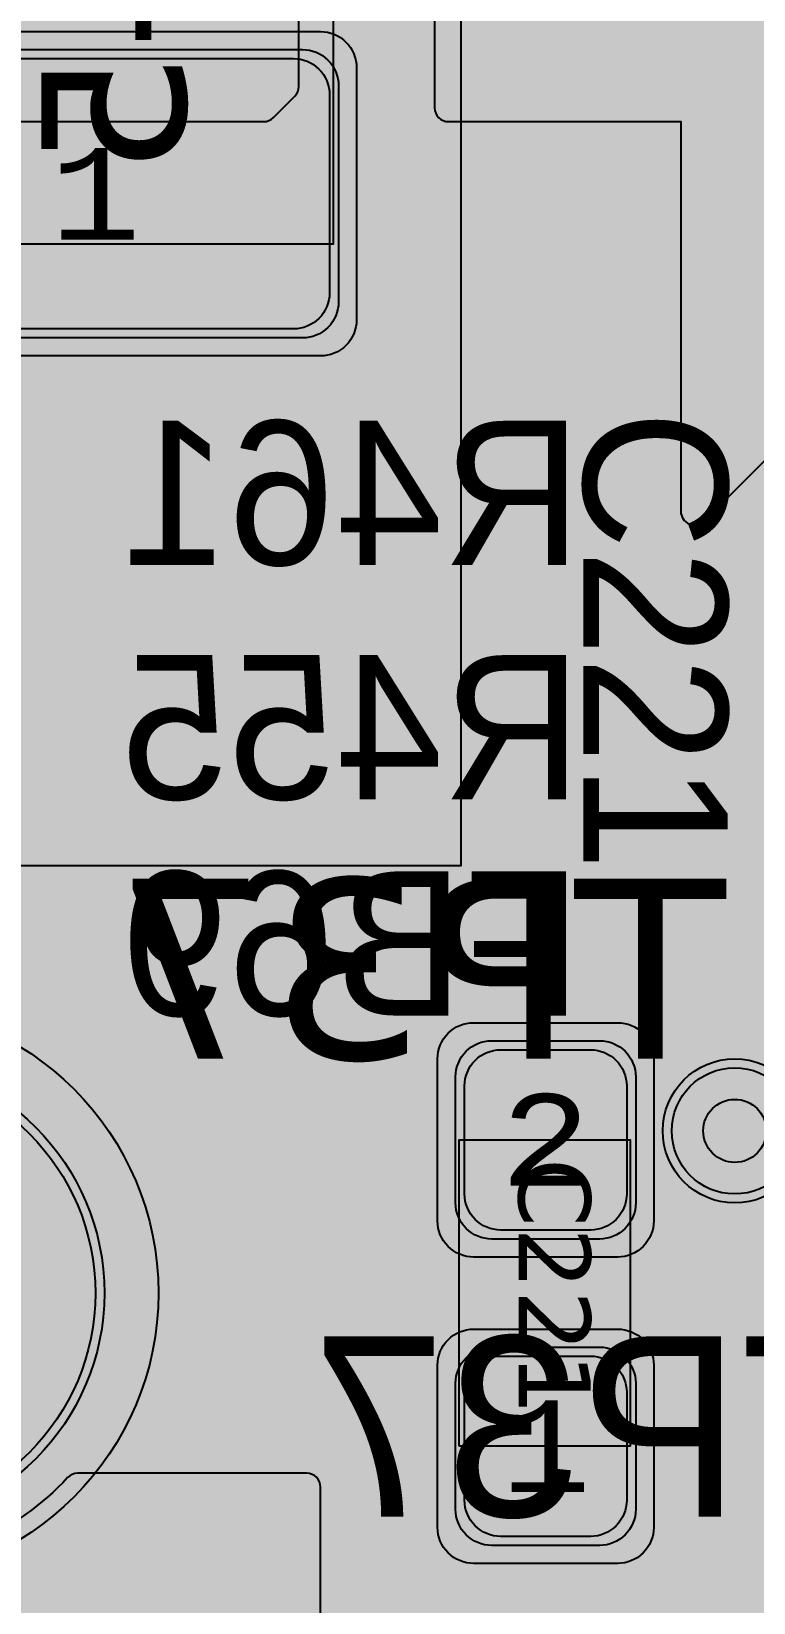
# Model space of a CAD drawing. Extents: x -28 to 199, y -61 to 255.
# Drawn here: x 88.89 to 92.9, y 131.28 to 140 of the extents above; entities that cross this region are included whole.
import ezdxf
from ezdxf.enums import TextEntityAlignment as Align

# ---------------------------------------------------------------- set-up
doc = ezdxf.new("R2010")
doc.units = 0
doc.header["$MEASUREMENT"] = 0
for name, color, linetype in [('ASSEMBLY_OUTLINES_BTM', 191, 'CONTINUOUS'), ('ASSEMBLY_OUTLINES_TOP', 102, 'CONTINUOUS'), ('ASSEMBLY_PART_NUMBERS_BTM', 191, 'CONTINUOUS'), ('ASSEMBLY_PART_NUMBERS_TOP', 102, 'CONTINUOUS'), ('ASSEMBLY_REF_DES_BTM', 191, 'CONTINUOUS'), ('ASSEMBLY_REF_DES_TOP', 102, 'CONTINUOUS'), ('DRILL_DRAWING', 21, 'CONTINUOUS'), ('GENERATED_SILKSCREEN_BTM', 255, 'CONTINUOUS'), ('GENERATED_SILKSCREEN_TOP', 140, 'CONTINUOUS'), ('PART_PADS_LAYER_2', 230, 'CONTINUOUS'), ('PART_PADS_LAYER_3', 81, 'CONTINUOUS'), ('PART_PADS_LAYER_BOTTOM', 10, 'CONTINUOUS'), ('PART_PADS_LAYER_TOP', 150, 'CONTINUOUS'), ('PART_PADS_SMD_BTM', 10, 'CONTINUOUS'), ('PART_PADS_SMD_TOP', 150, 'CONTINUOUS'), ('PIN_NUMBERS_BTM', 8, 'CONTINUOUS'), ('PIN_NUMBERS_TOP', 8, 'CONTINUOUS'), ('PLACEMENT_OUTLINES_BTM', 222, 'CONTINUOUS'), ('PLACEMENT_OUTLINES_TOP', 130, 'CONTINUOUS'), ('PLANE_DATA_LAYER_3', 81, 'CONTINUOUS'), ('PLANE_DATA_LAYER_TOP', 150, 'CONTINUOUS'), ('PLANE_SHAPES_LAYER_2', 230, 'CONTINUOUS'), ('PLANE_SHAPES_LAYER_3', 81, 'CONTINUOUS'), ('PLANE_SHAPES_LAYER_BOTTOM', 10, 'CONTINUOUS'), ('PLANE_SHAPES_LAYER_TOP', 150, 'CONTINUOUS'), ('SILKSCREEN_OUTLINES_BTM', 211, 'CONTINUOUS'), ('SILKSCREEN_OUTLINES_TOP', 150, 'CONTINUOUS'), ('SILKSCREEN_REF_DES_BTM', 211, 'CONTINUOUS'), ('SILKSCREEN_REF_DES_TOP', 150, 'CONTINUOUS'), ('SOLDERMASK_PADS_BTM', 12, 'CONTINUOUS'), ('SOLDERMASK_PADS_TOP', 180, 'CONTINUOUS'), ('SOLDERPASTE_PADS_BTM', 12, 'CONTINUOUS'), ('SOLDERPASTE_PADS_TOP', 180, 'CONTINUOUS'), ('TRACES_LAYER_2', 230, 'CONTINUOUS'), ('TRACES_LAYER_BOTTOM', 10, 'CONTINUOUS'), ('TRACES_LAYER_TOP', 150, 'CONTINUOUS'), ('VIA_HOLES_LAYER_2', 30, 'CONTINUOUS'), ('VIA_HOLES_LAYER_3', 30, 'CONTINUOUS'), ('VIA_HOLES_LAYER_BOTTOM', 30, 'CONTINUOUS'), ('VIA_HOLES_LAYER_TOP', 30, 'CONTINUOUS'), ('VIA_PADS_LAYER_2', 230, 'CONTINUOUS'), ('VIA_PADS_LAYER_3', 81, 'CONTINUOUS'), ('VIA_PADS_LAYER_BOTTOM', 10, 'CONTINUOUS'), ('VIA_PADS_LAYER_TOP', 150, 'CONTINUOUS')]:
    doc.layers.add(name, color=color, linetype=linetype)
doc.styles.add('COURIER_NEW', font='COUR.TTF')
doc.styles.add('VERDANA', font='verdana.TTF')
doc.styles.add('VERIBEST_GERBER_0', font='txt')

msp = doc.modelspace()

# ---------------------------------------------------------------- hatches: boundary and pattern name
at = {"layer": 'PLANE_DATA_LAYER_3'}
msp.add_hatch(color=256, dxfattribs=at).paths.add_polyline_path([(90.5, 131.9238, 0.414213562373095), (90.4238, 132), (89.151608, 132, 0.2077197287406241), (89.095935, 131.975828, -0.4341762244007766), (86.904065, 131.975828, 0.2077197287406241), (86.848392, 132), (75.822191, 132, 0.3837468396798666), (75.746412, 131.931796, -0.9000420624188533), (74.453588, 131.931796, 0.3837468396798666), (74.377809, 132), (65.171893, 132, 0.381510988498814), (65.096178, 131.932387, -0.8929967167370192), (63.903822, 131.932387, 0.381510988498811), (63.828107, 132), (63.171893, 132, 0.381510988498811), (63.096178, 131.932387, -0.8929967167370199), (61.903822, 131.932387, 0.381510988498811), (61.828107, 132), (56.5762, 132, 0.414213562373095), (56.5, 131.9238), (56.5, 129.500008, -0.414213562373095), (56.499992, 129.5), (53.750008, 129.5, -0.414213562373095), (53.75, 129.500008), (53.75, 130.6738, 0.414213562373095), (53.6738, 130.75), (52.5762, 130.75, 0.414213562373095), (52.5, 130.6738), (52.5, 128.3262, 0.414213562373095), (52.5762, 128.25), (57.6738, 128.25, 0.414213562373095), (57.75, 128.3262), (57.75, 130.749992, -0.414213562373095), (57.750008, 130.75), (71.78485, 130.75, 0.3639327407852699), (71.859891, 130.812958, -0.8389789206874099), (73.140109, 130.812958, 0.3639327407852698), (73.21515, 130.75), (89.249992, 130.75, -0.414213562373095), (89.25, 130.749992), (89.25, 127.5762, 0.414213562373095), (89.3262, 127.5), (90.4238, 127.5, 0.414213562373095), (90.5, 127.5762)], flags=0)
at = {"layer": 'PLANE_DATA_LAYER_TOP'}
msp.add_hatch(color=256, dxfattribs=at).paths.add_polyline_path([(102.880952, 142.44166, 0.3617333264235172), (102.818576, 142.516595, -0.3617348173796529), (102, 143.5), (102, 143.500001, -0.2639141789224465), (102.487003, 144.358391, 0.2639130161583848), (102.524113, 144.4238, 0.414213562373095), (102.447913, 144.5), (85.5762, 144.5, 0.414213562373095), (85.5, 144.4238), (85.5, 142.224486, 0.5758171489348025), (85.613996, 142.15832, -0.5758153051256677), (87.11, 141.29, -0.5758153051256725), (85.613996, 140.42168, 0.5758171489348025), (85.5, 140.355514), (85.5, 139.684486, 0.5758171489348644), (85.613996, 139.61832, -0.3133239195064702), (86.750808, 139.517701, 0.1756631756824506), (86.799638, 139.5), (90.184612, 139.5, 0.1989133663345028), (90.238494, 139.522318), (90.357326, 139.64115, 0.1989099556853327), (90.379644, 139.695031), (90.379644, 139.695032), (90.379644, 141.856644, -0.1989121654681736), (90.490065, 142.123223), (90.578558, 142.211716, 0.1989099556854013), (90.600876, 142.265597), (90.600876, 142.265598, 0.0127260232625864), (90.600777, 142.269475, -0.0127249301057729), (90.6, 142.3, -0.9999999999999999), (91.8, 142.3, -0.4099557720129234), (91.208735, 141.700064, 0.4099571011328226), (91.133644, 141.623872), (91.133644, 139.5762, 0.414213562373095), (91.209844, 139.5), (92.499992, 139.5, -0.414213562373095), (92.5, 139.499992), (92.5, 137.337927), (92.5, 137.337926, 0.6681819935815162), (92.630082, 137.284045), (96.289616, 140.943579, -0.1989121654681667), (96.556195, 141.054), (101.493292, 141.054, 0.1989133663344342), (101.547174, 141.076318), (102.858634, 142.387778, 0.1989099556853327), (102.880952, 142.441659)], flags=0)
h = msp.add_hatch(color=256, dxfattribs=at)
h.paths.add_polyline_path([(116, 117.851777, -0.198909955685367), (115.977682, 117.797896), (111.963134, 113.783348, 0.1989121654681667), (111.852713, 113.516769), (111.852713, 109.210536, -0.198909955685367), (111.830395, 109.156655), (111.519268, 108.845529, 0.0521305858654235), (111.469896, 108.784628, -0.2536742335169971), (111.406035, 108.75), (111.052087, 108.75, -0.761357668387957), (111.012997, 108.891609, 0.2639141789224446), (111.5, 109.749999), (111.5, 109.75, 0.9999999999999999), (109.5, 109.75), (109.5, 109.749999, 0.2639141789224446), (109.987003, 108.891609, -0.761360327043746), (109.947913, 108.75), (109.787758, 108.75, -0.1239228712937583), (109.751683, 108.759081, 0.1020236173796423), (108.319618, 109.18617, -0.3891033849063), (108.25, 109.262085), (108.25, 114.499992, 0.414213562373095), (108.249992, 114.5), (106.5762, 114.5, -0.414213562373095), (106.5, 114.5762), (106.5, 125.249996), (106.499997, 125.250001), (102.750002, 128.999998, 0.2076843458650112), (102.749996, 129), (92.5762, 129, -0.414213562373095), (92.5, 129.0762), (92.5, 136.056084, -0.1989099556853327), (92.522318, 136.109965), (96.690035, 140.277682, -0.198913366334503), (96.743917, 140.3), (101.681014, 140.3, 0.1989121654681708), (101.947593, 140.410421), (104.203399, 142.666227, -0.6681819935816116), (104.333481, 142.612346), (104.333481, 139.196114, 0.1757342818238031), (104.432285, 138.923678, -0.175734275473325), (104.45, 138.874832), (104.45, 138.725168, -0.175734275473325), (104.432285, 138.676322, 0.1757342818238031), (104.333481, 138.403886), (104.333481, 136.625539, 0.1989121882725126), (104.457961, 136.325019), (107.040622, 133.742358, -0.1989099556853327), (107.06294, 133.688477), (107.06294, 128.070543, -0.1989099556853327), (107.040622, 128.016662), (106.79948, 127.77552, 0.1989121882725187), (106.675, 127.475), (106.675, 127.253921, -0.1860860801835699), (106.65528, 127.20277, 1.605833285110361), (107.690542, 126.906113, -0.0444727051515374), (107.689341, 126.919589), (107.689341, 126.91959, -0.6681819935815638), (107.819423, 126.973471), (108.696207, 126.096687, -0.1385728852908575), (108.716437, 126.060519, 0.8890740124386082), (109.9, 126.199997), (109.9, 126.200001, 0.3470511284967585), (109.439481, 126.783563, -0.1385728852908576), (109.403313, 126.803793), (108.591015, 127.616091, -0.198909955685367), (108.568697, 127.669972), (108.568697, 134.9238, -0.414213562373095), (108.644897, 135), (112.2238, 135, -0.414213562373095), (112.3, 134.9238), (112.3, 122.370567, 0.1989122151386119), (112.446447, 122.017014), (115.667013, 118.796447, 0.1553978667167526), (115.936597, 118.657102, -0.3656115539432245), (116, 118.581984)], flags=0)
h.paths.add_polyline_path([(92.75, 130.75, -0.9999999999999999), (94.75, 130.75, -0.9999999999999999)], flags=0)
h.paths.add_polyline_path([(93.3, 135, -0.9999999999999999), (100.7, 135, -0.9999999999999999)], flags=0)
msp.add_hatch(color=256, dxfattribs=at).paths.add_polyline_path([(92, 133.85), (92.5762, 133.85)], is_closed=False, flags=0)
at = {"layer": 'PLANE_SHAPES_LAYER_2'}
h = msp.add_hatch(color=256, dxfattribs=at)
h.paths.add_polyline_path([(169.5, 129.25), (149.5, 129.25), (142.25, 122), (142.25, 90.5), (147.5, 90.5), (147.5, 80), (154, 80), (154, 69.25), (131.75, 69.25), (131.75, 73.25), (121.25, 73.25), (121.25, 81), (110.5, 81), (110.5, 125.75), (106.5, 125.75), (106.5, 128.75), (93.5, 128.75), (93.5, 120.25), (91.75, 120.25), (91.75, 121.5), (80, 121.5), (80, 118.25), (73.25, 118.25), (73.25, 124.5), (67.5, 124.5), (67.5, 128), (57.75, 128), (57.75, 120.25), (55.25, 120.25), (55.25, 121.5), (47.5, 121.5), (47.5, 119), (35, 119), (35, 134.75), (32.75, 134.75), (32.75, 159.75), (29.25, 159.75), (29.25, 175.25), (22.5, 175.25), (22.5, 195.25), (17.25, 195.25), (17.25, 198), (22.5, 198), (22.5, 216.5), (40.25, 216.5), (40.25, 235.5), (54.5, 235.5), (54.5, 254), (87.25, 254), (87.25, 236.25), (86.25, 236.25), (86.25, 228.75), (81, 228.75), (81, 218.75), (95.25, 218.75), (95.25, 194.5), (87, 194.5), (87, 172), (131.1, 172), (131.1, 208.75), (115.5, 208.75), (115.5, 213.75), (106.75, 213.75), (106.75, 218.75), (110.25, 222.25), (110.25, 226.25), (142.5, 226.25), (142.5, 221.5), (160.5, 221.5), (160.5, 240.75), (169.5, 240.75)])
h.paths.add_polyline_path([(35.5, 149.5), (41.75, 149.5), (41.75, 152), (39.25, 152), (39.25, 154), (37.75, 154), (37.75, 152), (35.5, 152)], flags=16)
h.paths.add_polyline_path([(37.5, 125.75), (37.5, 128.75), (42.75, 128.75), (42.75, 125.75)], flags=16)
h.paths.add_polyline_path([(52, 127.75), (52, 130.75), (54.25, 130.75), (54.25, 127.75)], flags=16)
h.paths.add_polyline_path([(50.75, 219.5), (50.75, 226.5), (71.75, 226.5), (71.75, 219.5)], flags=16)
h.paths.add_polyline_path([(66.5, 150.75), (66.5, 177.5), (72.25, 177.5), (72.25, 150.75)], flags=16)
h.paths.add_polyline_path([(47.25, 185.25), (73, 185.25), (73, 188.25), (70.25, 188.25), (70.25, 191), (47.25, 191)], flags=16)
h.paths.add_polyline_path([(84.5, 208), (84.5, 212.75), (85, 212.75), (85, 208)], flags=16)
h.paths.add_polyline_path([(61.5, 137.25), (87.75, 137.25), (87.75, 140.5), (84.75, 140.5), (84.75, 143), (61.5, 143)], flags=16)
h.paths.add_polyline_path([(88.75, 127), (88.75, 130), (91, 130), (91, 127)], flags=16)
h.paths.add_polyline_path([(85.5, 130.25), (85.5, 132.5), (91, 132.5), (91, 130.25)], flags=16)
h.paths.add_polyline_path([(108.75, 142.25), (135.75, 142.25), (135.75, 145.75), (132.25, 145.75), (132.25, 149), (108.75, 149)], flags=16)
h.paths.add_polyline_path([(114.25, 126.75), (140.75, 126.75), (140.75, 129.75), (137.25, 129.75), (137.25, 133), (114.25, 133)], flags=16)
h.paths.add_polyline_path([(155.25, 180.25), (166.25, 180.25), (166.25, 186.25), (152.25, 186.25), (152.25, 183), (155.25, 183)], flags=16)
at = {"layer": 'PLANE_SHAPES_LAYER_3'}
h = msp.add_hatch(color=256, dxfattribs=at)
h.paths.add_polyline_path([(169.5, 129.25), (149.5, 129.25), (142.25, 122), (142.25, 90.5), (147.5, 90.5), (147.5, 80), (154, 80), (154, 69.25), (131.75, 69.25), (131.75, 73.25), (121.25, 73.25), (121.25, 81), (110.5, 81), (110.5, 125.75), (106.5, 125.75), (106.5, 128.75), (93.5, 128.75), (93.5, 120.25), (91.75, 120.25), (91.75, 121.5), (80, 121.5), (80, 118.25), (73.25, 118.25), (73.25, 124.5), (67.5, 124.5), (67.5, 127.75), (58.25, 127.75), (58.25, 130.25), (88.75, 130.25), (88.75, 127), (91, 127), (91, 132.5), (55, 132.5), (55, 131.25), (52, 131.25), (52, 127.75), (55, 127.75), (55, 127.25), (57.75, 127.25), (57.75, 120.25), (55.25, 120.25), (55.25, 121.5), (47.5, 121.5), (47.5, 119), (35, 119), (35, 134.75), (32.75, 134.75), (32.75, 159.75), (29.25, 159.75), (29.25, 175.25), (22.5, 175.25), (22.5, 195.25), (17.25, 195.25), (17.25, 198), (22.5, 198), (22.5, 216.5), (40.25, 216.5), (40.25, 235.5), (54.5, 235.5), (54.5, 254), (87.25, 254), (87.25, 236.25), (86.25, 236.25), (86.25, 228.75), (81, 228.75), (81, 218.75), (95.25, 218.75), (95.25, 194.5), (87, 194.5), (87, 172), (131.1, 172), (131.1, 208.75), (115.5, 208.75), (115.5, 213.75), (106.75, 213.75), (106.75, 218.75), (110.25, 222.25), (110.25, 226.25), (142.5, 226.25), (142.5, 221.5), (160.5, 221.5), (160.5, 240.75), (169.5, 240.75)])
h.paths.add_polyline_path([(35.5, 149.5), (41.75, 149.5), (41.75, 152), (39.25, 152), (39.25, 154), (37.75, 154), (37.75, 152), (35.5, 152)], flags=16)
h.paths.add_polyline_path([(37.5, 125.75), (37.5, 128.75), (42.75, 128.75), (42.75, 125.75)], flags=16)
h.paths.add_polyline_path([(50.75, 219.5), (50.75, 226.5), (71.75, 226.5), (71.75, 219.5)], flags=16)
h.paths.add_polyline_path([(66.5, 150.75), (66.5, 177.5), (72.25, 177.5), (72.25, 150.75)], flags=16)
h.paths.add_polyline_path([(47.25, 185.25), (73, 185.25), (73, 188.25), (70.25, 188.25), (70.25, 191), (47.25, 191)], flags=16)
h.paths.add_polyline_path([(84.5, 208), (84.5, 212.75), (85, 212.75), (85, 208)], flags=16)
h.paths.add_polyline_path([(61.5, 137.25), (87.75, 137.25), (87.75, 140.5), (84.75, 140.5), (84.75, 143), (61.5, 143)], flags=16)
h.paths.add_polyline_path([(108.75, 142.25), (135.75, 142.25), (135.75, 145.75), (132.25, 145.75), (132.25, 149), (108.75, 149)], flags=16)
h.paths.add_polyline_path([(114.25, 126.75), (140.75, 126.75), (140.75, 129.75), (137.25, 129.75), (137.25, 133), (114.25, 133)], flags=16)
h.paths.add_polyline_path([(155.25, 180.25), (166.25, 180.25), (166.25, 186.25), (152.25, 186.25), (152.25, 183), (155.25, 183)], flags=16)
at = {"layer": 'VIA_HOLES_LAYER_2'}
h = msp.add_hatch(color=256, dxfattribs=at)
edge = h.paths.add_edge_path()
edge.add_arc((92.8, 133.9), 0.175, 0, 360)
at = {"layer": 'VIA_HOLES_LAYER_3'}
h = msp.add_hatch(color=256, dxfattribs=at)
edge = h.paths.add_edge_path()
edge.add_arc((92.8, 133.9), 0.175, 0, 360)
at = {"layer": 'VIA_HOLES_LAYER_BOTTOM'}
h = msp.add_hatch(color=256, dxfattribs=at)
edge = h.paths.add_edge_path()
edge.add_arc((92.8, 133.9), 0.175, 0, 360)
at = {"layer": 'VIA_HOLES_LAYER_TOP'}
h = msp.add_hatch(color=256, dxfattribs=at)
edge = h.paths.add_edge_path()
edge.add_arc((92.8, 133.9), 0.175, 0, 360)

# ---------------------------------------------------------------- linework, layer by layer
at = {"layer": 'ASSEMBLY_OUTLINES_BTM'}
msp.add_lwpolyline([(87.93, 138.82), (87.93, 142.17), (90.57, 142.17), (90.57, 138.82)], close=True, dxfattribs=at)
msp.add_circle((88, 133), 1.6, dxfattribs=at)
at = {"layer": 'ASSEMBLY_OUTLINES_TOP', "const_width": 0.2}
msp.add_lwpolyline([(58.08, 135.37), (58.08, 144.67), (91.28, 144.67), (91.28, 135.37)], close=True, dxfattribs=at)
at = {"layer": 'ASSEMBLY_OUTLINES_TOP'}
msp.add_lwpolyline([(91.27, 132.15), (91.27, 133.85), (92.22, 133.85), (92.22, 132.15)], close=True, dxfattribs=at)
at = {"layer": 'GENERATED_SILKSCREEN_BTM', "const_width": 0.15}
msp.add_lwpolyline([(90.570005, 139.916156, 1.1642e-05), (90.569995, 139.916164), (90.569995, 141.083836, 1.1642e-05), (90.570005, 141.083844), (90.570005, 139.916156)], format="xyb", dxfattribs=at)
for points in [[(89.4592, 137.0592), (89.4656, 137.0576), (89.4696, 137.0544), (89.4712, 137.0488), (89.472, 137.0424), (89.4712, 137.0368), (89.4696, 137.0312), (89.4656, 137.0272), (89.4592, 137.0264), (89.1472, 137.0264), (89.1416, 137.0272), (89.1368, 137.0312), (89.1344, 137.0368), (89.1336, 137.0424), (89.1344, 137.0488), (89.1368, 137.0544), (89.1416, 137.0576), (89.1472, 137.0592), (89.288, 137.0592), (89.288, 137.8104), (89.2888, 137.816), (89.2912, 137.82), (89.2952, 137.8224), (89.3008, 137.8232), (89.3048, 137.824), (89.3088, 137.824), (89.312, 137.8224), (89.3152, 137.8192), (89.4712, 137.6), (89.4728, 137.5968), (89.4736, 137.5944), (89.4736, 137.5888), (89.4712, 137.584), (89.4672, 137.58), (89.4624, 137.5768), (89.4568, 137.5752), (89.4536, 137.5752), (89.4512, 137.576), (89.4472, 137.5808), (89.3192, 137.76), (89.3192, 137.0592), (89.4592, 137.0592)], [(91.0312, 137.3176), (90.6008, 137.7464), (90.6008, 137.3176), (91.0312, 137.3176)], [(89.8992, 137.8232), (89.7648, 137.7136), (89.7616, 137.7096), (89.76, 137.7032), (89.7608, 137.6984), (89.7624, 137.6944), (89.7648, 137.6912), (89.7688, 137.688), (89.7728, 137.6856), (89.7768, 137.6848), (89.7808, 137.6848), (89.784, 137.6872), (89.9152, 137.7936), (90.1744, 137.7936), (90.2976, 137.6928), (90.2976, 137.4056), (90.1888, 137.4944), (90.1856, 137.4952), (90.184, 137.496), (90.1832, 137.496), (90.1832, 137.4968), (90.1792, 137.4976), (89.9096, 137.4976), (89.9064, 137.4968), (89.9064, 137.496), (89.9048, 137.496), (89.9024, 137.4952), (89.9, 137.4944), (89.7648, 137.3856), (89.764, 137.3832), (89.7624, 137.3824), (89.7616, 137.3816), (89.7616, 137.38), (89.76, 137.3744), (89.7592, 137.372), (89.7592, 137.152), (89.76, 137.148), (89.7616, 137.1448), (89.7624, 137.1416), (89.7648, 137.1392), (89.8992, 137.0296), (89.9032, 137.028), (89.904, 137.0272), (89.9064, 137.0272), (89.9072, 137.0264), (89.908, 137.0264), (89.9096, 137.0264), (90.1792, 137.0264), (90.1824, 137.0272), (90.1856, 137.028), (90.1888, 137.0296), (90.3232, 137.1392), (90.3256, 137.1408), (90.3264, 137.1416), (90.328, 137.144), (90.3296, 137.1496), (90.3304, 137.152), (90.3304, 137.7008), (90.3296, 137.7048), (90.328, 137.708), (90.3264, 137.7096), (90.3256, 137.7112), (90.3232, 137.7136), (90.1888, 137.8232), (90.1856, 137.824), (90.184, 137.8248), (90.1824, 137.8256), (90.1792, 137.8264), (89.9096, 137.8264), (89.9064, 137.8256), (89.9048, 137.8248), (89.9024, 137.824), (89.8992, 137.8232)], [(90.6008, 137.0424), (90.6, 137.036), (90.596, 137.032), (90.5904, 137.0296), (90.5848, 137.0288), (90.5792, 137.0296), (90.5744, 137.032), (90.5704, 137.036), (90.5688, 137.0424), (90.5688, 137.2848), (90.5312, 137.2848), (90.5256, 137.2864), (90.5208, 137.2896), (90.5184, 137.2952), (90.5176, 137.3008), (90.5184, 137.3072), (90.5208, 137.3128), (90.5256, 137.3168), (90.5312, 137.3176), (90.5688, 137.3176), (90.5688, 137.788), (90.5696, 137.792), (90.572, 137.7952), (90.5752, 137.7984), (90.5792, 137.8008), (90.584, 137.8024), (90.5888, 137.8032), (90.5928, 137.8024), (90.5968, 137.7992), (91.0824, 137.3136), (91.0856, 137.3088), (91.0872, 137.304), (91.0864, 137.2992), (91.0832, 137.2936), (91.0816, 137.2896), (91.0784, 137.2872), (91.0752, 137.2856), (91.0712, 137.2848), (90.6008, 137.2848), (90.6008, 137.0424)], [(91.276, 137.5224), (91.2736, 137.524), (91.2728, 137.528), (91.2712, 137.532), (91.2704, 137.536), (91.2704, 137.7008), (91.2712, 137.7048), (91.2728, 137.7072), (91.2728, 137.7096), (91.2736, 137.7104), (91.2752, 137.7112), (91.276, 137.7128), (91.412, 137.8232), (91.416, 137.8248), (91.4192, 137.8256), (91.4224, 137.8264), (91.8256, 137.8264), (91.8328, 137.8248), (91.8376, 137.8208), (91.8416, 137.816), (91.8432, 137.8104), (91.8432, 137.0424), (91.8416, 137.036), (91.8376, 137.032), (91.8328, 137.0296), (91.8272, 137.0288), (91.8208, 137.0296), (91.8152, 137.032), (91.8112, 137.036), (91.8096, 137.0424), (91.8096, 137.4104), (91.4336, 137.4104), (91.3024, 137.0376), (91.2992, 137.032), (91.2936, 137.0288), (91.288, 137.028), (91.2824, 137.0296), (91.2776, 137.032), (91.2736, 137.036), (91.272, 137.0416), (91.2728, 137.048), (91.404, 137.4208), (91.276, 137.5224)], [(91.8096, 137.7936), (91.4272, 137.7936), (91.3024, 137.6928), (91.3024, 137.544), (91.4272, 137.4424), (91.8096, 137.4424), (91.8096, 137.7936)], [(90.2976, 137.364), (90.2976, 137.16), (90.1744, 137.0592), (89.916, 137.0592), (89.7912, 137.16), (89.7912, 137.364), (89.916, 137.4656), (90.1744, 137.4656), (90.2976, 137.364)], [(91.0308, 136.0176), (90.6004, 136.4464), (90.6004, 136.0176), (91.0308, 136.0176)], [(89.4236, 136.2512), (89.4268, 136.2504), (89.4292, 136.2496), (89.4324, 136.248), (89.5412, 136.16), (89.5412, 136.4936), (89.0188, 136.4936), (89.0132, 136.4952), (89.0084, 136.4984), (89.006, 136.504), (89.0052, 136.5096), (89.006, 136.516), (89.0084, 136.5208), (89.0132, 136.5248), (89.0188, 136.5264), (89.5588, 136.5264), (89.5644, 136.5248), (89.5692, 136.5208), (89.5732, 136.516), (89.5748, 136.5104), (89.5748, 136.1256), (89.574, 136.12), (89.5716, 136.116), (89.5684, 136.1136), (89.5628, 136.112), (89.5596, 136.1104), (89.5556, 136.1096), (89.5516, 136.1104), (89.5484, 136.1128), (89.418, 136.2192), (89.1596, 136.2192), (89.0348, 136.1176), (89.0348, 135.86), (89.1596, 135.76), (89.418, 135.76), (89.5484, 135.8656), (89.554, 135.868), (89.5588, 135.868), (89.5644, 135.8648), (89.5684, 135.8608), (89.5716, 135.8552), (89.5732, 135.8496), (89.5724, 135.8464), (89.5716, 135.844), (89.57, 135.8416), (89.5676, 135.84), (89.4324, 135.7296), (89.43, 135.728), (89.4268, 135.728), (89.4236, 135.7264), (89.154, 135.7264), (89.1524, 135.7264), (89.1508, 135.7272), (89.15, 135.7272), (89.1484, 135.728), (89.1468, 135.728), (89.1436, 135.7296), (89.0084, 135.84), (89.006, 135.8424), (89.0052, 135.844), (89.0036, 135.8488), (89.0028, 135.852), (89.0028, 136.1256), (89.0036, 136.1288), (89.0052, 136.1336), (89.0052, 136.1352), (89.0068, 136.136), (89.0076, 136.1376), (89.0084, 136.1392), (89.1436, 136.248), (89.1476, 136.2496), (89.1508, 136.2504), (89.154, 136.2512), (89.4236, 136.2512)], [(90.1796, 136.2512), (90.1828, 136.2504), (90.1852, 136.2496), (90.1884, 136.248), (90.2972, 136.16), (90.2972, 136.4936), (89.7748, 136.4936), (89.7692, 136.4952), (89.7644, 136.4984), (89.762, 136.504), (89.7612, 136.5096), (89.762, 136.516), (89.7644, 136.5208), (89.7692, 136.5248), (89.7748, 136.5264), (90.3148, 136.5264), (90.3204, 136.5248), (90.3252, 136.5208), (90.3292, 136.516), (90.3308, 136.5104), (90.3308, 136.1256), (90.33, 136.12), (90.3276, 136.116), (90.3244, 136.1136), (90.3188, 136.112), (90.3156, 136.1104), (90.3116, 136.1096), (90.3076, 136.1104), (90.3044, 136.1128), (90.174, 136.2192), (89.9156, 136.2192), (89.7908, 136.1176), (89.7908, 135.86), (89.9156, 135.76), (90.174, 135.76), (90.3044, 135.8656), (90.31, 135.868), (90.3148, 135.868), (90.3204, 135.8648), (90.3244, 135.8608), (90.3276, 135.8552), (90.3292, 135.8496), (90.3284, 135.8464), (90.3276, 135.844), (90.326, 135.8416), (90.3236, 135.84), (90.1884, 135.7296), (90.186, 135.728), (90.1828, 135.728), (90.1796, 135.7264), (89.91, 135.7264), (89.9084, 135.7264), (89.9068, 135.7272), (89.906, 135.7272), (89.9044, 135.728), (89.9028, 135.728), (89.8996, 135.7296), (89.7644, 135.84), (89.762, 135.8424), (89.7612, 135.844), (89.7596, 135.8488), (89.7588, 135.852), (89.7588, 136.1256), (89.7596, 136.1288), (89.7612, 136.1336), (89.7612, 136.1352), (89.7628, 136.136), (89.7636, 136.1376), (89.7644, 136.1392), (89.8996, 136.248), (89.9036, 136.2496), (89.9068, 136.2504), (89.91, 136.2512), (90.1796, 136.2512)], [(90.6004, 135.7424), (90.5996, 135.736), (90.5956, 135.732), (90.59, 135.7296), (90.5844, 135.7288), (90.5788, 135.7296), (90.574, 135.732), (90.57, 135.736), (90.5684, 135.7424), (90.5684, 135.9848), (90.5308, 135.9848), (90.5252, 135.9864), (90.5204, 135.9896), (90.518, 135.9952), (90.5172, 136.0008), (90.518, 136.0072), (90.5204, 136.0128), (90.5252, 136.0168), (90.5308, 136.0176), (90.5684, 136.0176), (90.5684, 136.488), (90.5692, 136.492), (90.5716, 136.4952), (90.5748, 136.4984), (90.5788, 136.5008), (90.5836, 136.5024), (90.5884, 136.5032), (90.5924, 136.5024), (90.5964, 136.4992), (91.082, 136.0136), (91.0852, 136.0088), (91.0868, 136.004), (91.086, 135.9992), (91.0828, 135.9936), (91.0812, 135.9896), (91.078, 135.9872), (91.0748, 135.9856), (91.0708, 135.9848), (90.6004, 135.9848), (90.6004, 135.7424)], [(91.2756, 136.2224), (91.2732, 136.224), (91.2724, 136.228), (91.2708, 136.232), (91.27, 136.236), (91.27, 136.4008), (91.2708, 136.4048), (91.2724, 136.4072), (91.2724, 136.4096), (91.2732, 136.4104), (91.2748, 136.4112), (91.2756, 136.4128), (91.4116, 136.5232), (91.4156, 136.5248), (91.4188, 136.5256), (91.422, 136.5264), (91.8252, 136.5264), (91.8324, 136.5248), (91.8372, 136.5208), (91.8412, 136.516), (91.8428, 136.5104), (91.8428, 135.7424), (91.8412, 135.736), (91.8372, 135.732), (91.8324, 135.7296), (91.8268, 135.7288), (91.8204, 135.7296), (91.8148, 135.732), (91.8108, 135.736), (91.8092, 135.7424), (91.8092, 136.1104), (91.4332, 136.1104), (91.302, 135.7376), (91.2988, 135.732), (91.2932, 135.7288), (91.2876, 135.728), (91.282, 135.7296), (91.2772, 135.732), (91.2732, 135.736), (91.2716, 135.7416), (91.2724, 135.748), (91.4036, 136.1208), (91.2756, 136.2224)], [(91.8092, 136.4936), (91.4268, 136.4936), (91.302, 136.3928), (91.302, 136.244), (91.4268, 136.1424), (91.8092, 136.1424), (91.8092, 136.4936)], [(89.4324, 134.5296), (89.5668, 134.6392), (89.5692, 134.6408), (89.5708, 134.6432), (89.5716, 134.648), (89.5708, 134.6536), (89.5684, 134.6592), (89.5644, 134.6632), (89.5596, 134.6664), (89.554, 134.6672), (89.5484, 134.6656), (89.418, 134.5592), (89.1596, 134.5592), (89.0348, 134.66), (89.0348, 134.9472), (89.1436, 134.8592), (89.1468, 134.8576), (89.1476, 134.8568), (89.15, 134.856), (89.1532, 134.856), (89.4228, 134.856), (89.426, 134.856), (89.4308, 134.8576), (89.4324, 134.8592), (89.5668, 134.968), (89.5692, 134.9688), (89.57, 134.9704), (89.5716, 134.9728), (89.5732, 134.9784), (89.574, 134.9816), (89.574, 135.2008), (89.5732, 135.2048), (89.5716, 135.208), (89.57, 135.2104), (89.5692, 135.2112), (89.5668, 135.2136), (89.4324, 135.3232), (89.4292, 135.324), (89.4276, 135.3248), (89.426, 135.3256), (89.4228, 135.3264), (89.1532, 135.3264), (89.15, 135.3256), (89.1484, 135.3248), (89.146, 135.324), (89.1428, 135.3232), (89.0084, 135.2136), (89.006, 135.2096), (89.0052, 135.2064), (89.0036, 135.204), (89.0028, 135.2008), (89.0028, 134.652), (89.0036, 134.6496), (89.0052, 134.644), (89.006, 134.6424), (89.0084, 134.6392), (89.1428, 134.5296), (89.1468, 134.528), (89.1476, 134.5272), (89.15, 134.5272), (89.1508, 134.5264), (89.1516, 134.5264), (89.1532, 134.5264), (89.4228, 134.5264), (89.426, 134.5272), (89.4292, 134.528), (89.4324, 134.5296)], [(89.8988, 135.3232), (89.7644, 135.2136), (89.7612, 135.2096), (89.7596, 135.2032), (89.7604, 135.1984), (89.762, 135.1944), (89.7644, 135.1912), (89.7684, 135.188), (89.7724, 135.1856), (89.7764, 135.1848), (89.7804, 135.1848), (89.7836, 135.1872), (89.9148, 135.2936), (90.174, 135.2936), (90.2972, 135.1928), (90.2972, 134.9056), (90.1884, 134.9944), (90.1852, 134.9952), (90.1836, 134.996), (90.1828, 134.996), (90.1828, 134.9968), (90.1788, 134.9976), (89.9092, 134.9976), (89.906, 134.9968), (89.906, 134.996), (89.9044, 134.996), (89.902, 134.9952), (89.8996, 134.9944), (89.7644, 134.8856), (89.7636, 134.8832), (89.762, 134.8824), (89.7612, 134.8816), (89.7612, 134.88), (89.7596, 134.8744), (89.7588, 134.872), (89.7588, 134.652), (89.7596, 134.648), (89.7612, 134.6448), (89.762, 134.6416), (89.7644, 134.6392), (89.8988, 134.5296), (89.9028, 134.528), (89.9036, 134.5272), (89.906, 134.5272), (89.9068, 134.5264), (89.9076, 134.5264), (89.9092, 134.5264), (90.1788, 134.5264), (90.182, 134.5272), (90.1852, 134.528), (90.1884, 134.5296), (90.3228, 134.6392), (90.3252, 134.6408), (90.326, 134.6416), (90.3276, 134.644), (90.3292, 134.6496), (90.33, 134.652), (90.33, 135.2008), (90.3292, 135.2048), (90.3276, 135.208), (90.326, 135.2096), (90.3252, 135.2112), (90.3228, 135.2136), (90.1884, 135.3232), (90.1852, 135.324), (90.1836, 135.3248), (90.182, 135.3256), (90.1788, 135.3264), (89.9092, 135.3264), (89.906, 135.3256), (89.9044, 135.3248), (89.902, 135.324), (89.8988, 135.3232)], [(90.5412, 135.2064), (90.6444, 135.3208), (90.65, 135.3248), (90.6556, 135.3264), (91.0708, 135.3264), (91.0764, 135.3248), (91.0812, 135.3208), (91.0852, 135.316), (91.0868, 135.3104), (91.0868, 134.9608), (91.0868, 134.9584), (91.0868, 134.956), (91.0868, 134.5424), (91.0852, 134.5368), (91.0812, 134.5312), (91.0764, 134.5272), (91.0708, 134.5264), (90.6508, 134.5264), (90.5196, 134.6408), (90.5164, 134.6456), (90.5148, 134.652), (90.5148, 134.8232), (90.6324, 134.956), (90.5484, 135.0232), (90.546, 135.0264), (90.5436, 135.0304), (90.542, 135.0344), (90.5412, 135.0368), (90.5412, 135.2064)], [(91.2868, 135.2936), (91.2812, 135.2952), (91.2764, 135.2984), (91.274, 135.304), (91.2732, 135.3096), (91.274, 135.316), (91.2764, 135.3208), (91.2812, 135.3248), (91.2868, 135.3264), (91.8268, 135.3264), (91.8324, 135.3248), (91.8372, 135.3208), (91.8412, 135.316), (91.8428, 135.3104), (91.8428, 134.5424), (91.8412, 134.5368), (91.8372, 134.532), (91.8324, 134.5296), (91.8268, 134.5288), (91.8204, 134.5296), (91.8148, 134.532), (91.8108, 134.5368), (91.8092, 134.5424), (91.8092, 134.9464), (91.4468, 134.9464), (91.4412, 134.9472), (91.4364, 134.9512), (91.434, 134.9568), (91.4332, 134.9624), (91.434, 134.968), (91.4364, 134.9736), (91.4412, 134.9776), (91.4468, 134.9792), (91.8092, 134.9792), (91.8092, 135.2936), (91.2868, 135.2936)], [(89.5412, 135.1928), (89.5412, 134.9896), (89.418, 134.888), (89.1596, 134.888), (89.0348, 134.9896), (89.0348, 135.1928), (89.1596, 135.2936), (89.418, 135.2936), (89.5412, 135.1928)], [(91.0532, 135.2936), (90.6636, 135.2936), (90.574, 135.1936), (90.574, 135.0456), (90.6628, 134.9744), (91.0532, 134.9744), (91.0532, 135.2936)], [(90.2972, 134.864), (90.2972, 134.66), (90.174, 134.5592), (89.9156, 134.5592), (89.7908, 134.66), (89.7908, 134.864), (89.9156, 134.9656), (90.174, 134.9656), (90.2972, 134.864)], [(91.0532, 134.9416), (90.6644, 134.9416), (90.5468, 134.8096), (90.5468, 134.6592), (90.6628, 134.5592), (91.0532, 134.5592), (91.0532, 134.9416)], [(90.542, 131.773), (90.544, 131.766), (90.543, 131.759), (90.539, 131.753), (90.533, 131.749), (90.526, 131.747), (90.519, 131.746), (90.513, 131.748), (90.508, 131.754), (89.969, 132.713), (89.967, 132.718), (89.967, 132.722), (89.967, 132.726), (89.969, 132.73), (89.972, 132.736), (89.976, 132.74), (89.981, 132.742), (89.986, 132.743), (90.661, 132.743), (90.668, 132.741), (90.674, 132.736), (90.677, 132.73), (90.678, 132.722), (90.677, 132.715), (90.674, 132.708), (90.668, 132.703), (90.661, 132.702), (90.02, 132.702), (90.542, 131.773)], [(91.448, 131.747), (91.617, 131.884), (91.62, 131.886), (91.622, 131.889), (91.623, 131.892), (91.623, 131.895), (91.622, 131.902), (91.618, 131.909), (91.613, 131.914), (91.607, 131.918), (91.6, 131.919), (91.593, 131.917), (91.43, 131.784), (91.107, 131.784), (90.951, 131.91), (90.951, 132.096), (91.105, 132.223), (91.271, 132.223), (91.279, 132.225), (91.284, 132.229), (91.287, 132.236), (91.288, 132.243), (91.287, 132.25), (91.284, 132.256), (91.279, 132.261), (91.271, 132.263), (91.105, 132.263), (90.951, 132.39), (90.951, 132.576), (91.107, 132.702), (91.43, 132.702), (91.593, 132.569), (91.6, 132.567), (91.607, 132.568), (91.613, 132.571), (91.618, 132.577), (91.622, 132.583), (91.623, 132.59), (91.623, 132.594), (91.622, 132.597), (91.62, 132.6), (91.617, 132.602), (91.448, 132.739), (91.445, 132.74), (91.442, 132.741), (91.441, 132.742), (91.437, 132.743), (91.1, 132.743), (91.095, 132.742), (91.093, 132.741), (91.091, 132.74), (91.087, 132.739), (90.918, 132.602), (90.915, 132.597), (90.914, 132.593), (90.912, 132.59), (90.911, 132.586), (90.911, 132.38), (90.912, 132.377), (90.914, 132.37), (90.915, 132.365), (90.918, 132.363), (91.065, 132.243), (90.918, 132.123), (90.917, 132.121), (90.915, 132.119), (90.914, 132.118), (90.914, 132.116), (90.912, 132.109), (90.911, 132.106), (90.911, 131.9), (90.912, 131.895), (90.914, 131.891), (90.915, 131.887), (90.918, 131.884), (91.087, 131.747), (91.091, 131.745), (91.092, 131.744), (91.095, 131.744), (91.096, 131.743), (91.097, 131.743), (91.1, 131.743), (91.437, 131.743), (91.441, 131.744), (91.445, 131.745), (91.448, 131.747)], [(91.862, 132.363), (91.859, 132.365), (91.858, 132.37), (91.856, 132.375), (91.855, 132.38), (91.855, 132.586), (91.856, 132.591), (91.858, 132.594), (91.858, 132.597), (91.859, 132.598), (91.861, 132.599), (91.862, 132.601), (92.032, 132.739), (92.037, 132.741), (92.041, 132.742), (92.045, 132.743), (92.549, 132.743), (92.558, 132.741), (92.564, 132.736), (92.569, 132.73), (92.571, 132.723), (92.571, 131.763), (92.569, 131.755), (92.564, 131.75), (92.558, 131.747), (92.551, 131.746), (92.543, 131.747), (92.536, 131.75), (92.531, 131.755), (92.529, 131.763), (92.529, 132.223), (92.045, 132.223), (92.038, 132.224), (92.036, 132.225), (92.034, 132.225), (92.032, 132.226), (91.862, 132.363)], [(92.529, 132.702), (92.051, 132.702), (91.895, 132.576), (91.895, 132.39), (92.051, 132.263), (92.529, 132.263), (92.529, 132.702)], [(93.138, 132.702), (92.821, 132.702), (92.814, 132.704), (92.808, 132.708), (92.805, 132.715), (92.804, 132.722), (92.805, 132.73), (92.808, 132.737), (92.814, 132.742), (92.821, 132.743), (93.496, 132.743)]]:
    msp.add_lwpolyline(points, dxfattribs=at)
msp.add_lwpolyline([(86.4, 133, -1), (89.6, 133, -1)], format="xyb", close=True, dxfattribs=at)
at = {"layer": 'GENERATED_SILKSCREEN_TOP', "const_width": 0.15}
for points in [[(91.280005, 135.37, -0.4142135624), (91.28, 135.369995), (87.357383, 135.369995, 7.1803e-06), (87.35739, 135.370005), (91.279995, 135.370005), (91.279995, 141.882596, 5.9988e-06), (91.280005, 141.882598), (91.280005, 135.37)], [(91.270005, 132.707911, 1.22306e-05), (91.269995, 132.707902), (91.269995, 133.292098, 1.22306e-05), (91.270005, 133.292089), (91.270005, 132.707911)], [(92.220005, 132.716156, 1.1642e-05), (92.219995, 132.716164), (92.219995, 133.283836, 1.1642e-05), (92.220005, 133.283844), (92.220005, 132.716156)]]:
    msp.add_lwpolyline(points, format="xyb", dxfattribs=at)
for points in [[(91.9664, 137.65), (92.076, 137.7844), (92.0784, 137.7884), (92.0816, 137.7892), (92.0848, 137.7908), (92.0888, 137.7916), (92.6376, 137.7916), (92.6416, 137.7908), (92.6448, 137.7892), (92.6472, 137.7876), (92.648, 137.7868), (92.6504, 137.7844), (92.76, 137.65), (92.7608, 137.6476), (92.7616, 137.6452), (92.7624, 137.6444), (92.7632, 137.6412), (92.7632, 137.3716), (92.7624, 137.3676), (92.7616, 137.366), (92.7608, 137.3636), (92.76, 137.3612), (92.6504, 137.226), (92.6464, 137.2228), (92.64, 137.2212), (92.636, 137.222), (92.632, 137.2236), (92.628, 137.226), (92.6248, 137.23), (92.6224, 137.234), (92.6216, 137.238), (92.6216, 137.242), (92.624, 137.2452), (92.7304, 137.3772), (92.7304, 137.6356), (92.6296, 137.7588), (92.0968, 137.7588), (91.996, 137.6356), (91.996, 137.3772), (92.1024, 137.2452), (92.1048, 137.242), (92.1048, 137.238), (92.104, 137.234), (92.1016, 137.23), (92.0984, 137.226), (92.0944, 137.2236), (92.0904, 137.222), (92.0848, 137.2212), (92.08, 137.2228), (92.076, 137.226), (91.9664, 137.3612), (91.9648, 137.3644), (91.964, 137.3652), (91.964, 137.3676), (91.964, 137.3684), (91.9632, 137.3692), (91.9632, 137.3716), (91.9632, 137.6412), (91.964, 137.6444), (91.9648, 137.6476), (91.9664, 137.65)], [(92.76, 136.606), (92.6504, 136.4716), (92.6464, 136.4692), (92.6432, 136.4684), (92.6408, 136.4668), (92.6376, 136.466), (92.528, 136.466), (92.5256, 136.4668), (92.52, 136.4684), (92.516, 136.4692), (92.5144, 136.4716), (92.0816, 137.0044), (91.996, 137.0044), (91.996, 136.482), (91.9944, 136.4764), (91.9912, 136.4716), (91.9856, 136.4692), (91.9792, 136.4684), (91.9736, 136.4692), (91.968, 136.4716), (91.9648, 136.4764), (91.9632, 136.482), (91.9632, 137.0212), (91.9648, 137.0276), (91.9688, 137.0316), (91.9736, 137.0356), (91.9792, 137.0372), (92.0888, 137.0372), (92.0912, 137.0364), (92.0968, 137.0348), (92.0992, 137.0332), (92.1008, 137.0316), (92.1024, 137.03), (92.536, 136.498), (92.6296, 136.498), (92.7304, 136.6228), (92.7304, 136.8812), (92.624, 137.0116), (92.6224, 137.0172), (92.6232, 137.022), (92.6256, 137.0276), (92.6304, 137.0308), (92.636, 137.034), (92.6416, 137.0348), (92.6464, 137.034), (92.6504, 137.03), (92.76, 136.8956), (92.7608, 136.8924), (92.7616, 136.89), (92.7624, 136.8892), (92.7632, 136.886), (92.7632, 136.6164), (92.7624, 136.6132), (92.7624, 136.6124), (92.7616, 136.6116), (92.7608, 136.6092), (92.76, 136.606)], [(92.76, 135.85), (92.6504, 135.7156), (92.6464, 135.7132), (92.6432, 135.7124), (92.6408, 135.7108), (92.6376, 135.71), (92.528, 135.71), (92.5256, 135.7108), (92.52, 135.7124), (92.516, 135.7132), (92.5144, 135.7156), (92.0816, 136.2484), (91.996, 136.2484), (91.996, 135.726), (91.9944, 135.7204), (91.9912, 135.7156), (91.9856, 135.7132), (91.9792, 135.7124), (91.9736, 135.7132), (91.968, 135.7156), (91.9648, 135.7204), (91.9632, 135.726), (91.9632, 136.2652), (91.9648, 136.2716), (91.9688, 136.2756), (91.9736, 136.2796), (91.9792, 136.2812), (92.0888, 136.2812), (92.0912, 136.2804), (92.0968, 136.2788), (92.0992, 136.2772), (92.1008, 136.2756), (92.1024, 136.274), (92.536, 135.742), (92.6296, 135.742), (92.7304, 135.8668), (92.7304, 136.1252), (92.624, 136.2556), (92.6224, 136.2612), (92.6232, 136.266), (92.6256, 136.2716), (92.6304, 136.2748), (92.636, 136.278), (92.6416, 136.2788), (92.6464, 136.278), (92.6504, 136.274), (92.76, 136.1396), (92.7608, 136.1364), (92.7616, 136.134), (92.7624, 136.1332), (92.7632, 136.13), (92.7632, 135.8604), (92.7624, 135.8572), (92.7624, 135.8564), (92.7616, 135.8556), (92.7608, 135.8532), (92.76, 135.85)], [(91.996, 135.41), (91.9952, 135.4164), (91.9912, 135.4196), (91.9856, 135.422), (91.9792, 135.4228), (91.9736, 135.422), (91.968, 135.4196), (91.964, 135.4164), (91.9632, 135.41), (91.9632, 135.098), (91.964, 135.0924), (91.968, 135.0876), (91.9736, 135.0852), (91.9792, 135.0844), (91.9856, 135.0852), (91.9912, 135.0876), (91.9952, 135.0924), (91.996, 135.098), (91.996, 135.2388), (92.7472, 135.2388), (92.7528, 135.2396), (92.7568, 135.242), (92.7592, 135.246), (92.76, 135.2516), (92.7608, 135.2556), (92.7608, 135.2596), (92.7592, 135.2628), (92.756, 135.266), (92.5368, 135.422), (92.5312, 135.4244), (92.5264, 135.4244), (92.5208, 135.422), (92.5168, 135.418), (92.5136, 135.4132), (92.512, 135.4076), (92.5136, 135.402), (92.5176, 135.398), (92.6968, 135.27), (91.996, 135.27), (91.996, 135.41)]]:
    msp.add_lwpolyline(points, dxfattribs=at)
at = {"layer": 'PART_PADS_LAYER_2'}
msp.add_circle((88, 133), 1.25, dxfattribs=at)
at = {"layer": 'PART_PADS_LAYER_3'}
msp.add_circle((88, 133), 1.25, dxfattribs=at)
at = {"layer": 'PART_PADS_LAYER_BOTTOM'}
msp.add_circle((88, 133), 1.25, dxfattribs=at)
at = {"layer": 'PART_PADS_LAYER_TOP'}
msp.add_circle((88, 133), 1.25, dxfattribs=at)
at = {"layer": 'PART_PADS_SMD_BTM'}
msp.add_lwpolyline([(87.9, 139.7, -0.4142135624), (88.1, 139.9), (90.4, 139.9, -0.4142135624), (90.6, 139.7), (90.6, 138.5, -0.4142135624), (90.4, 138.3), (88.1, 138.3, -0.4142135624), (87.9, 138.5)], format="xyb", close=True, dxfattribs=at)
at = {"layer": 'PART_PADS_SMD_TOP'}
for points in [[(91.45, 133.3, -0.4142135624), (91.25, 133.5), (91.25, 134.2, -0.4142135624), (91.45, 134.4), (92.05, 134.4, -0.4142135624), (92.25, 134.2), (92.25, 133.5, -0.4142135624), (92.05, 133.3)], [(91.45, 131.6, -0.4142135624), (91.25, 131.8), (91.25, 132.5, -0.4142135624), (91.45, 132.7), (92.05, 132.7, -0.4142135624), (92.25, 132.5), (92.25, 131.8, -0.4142135624), (92.05, 131.6)]]:
    msp.add_lwpolyline(points, format="xyb", close=True, dxfattribs=at)
at = {"layer": 'PLACEMENT_OUTLINES_BTM'}
msp.add_lwpolyline([(87.93, 138.82), (87.93, 142.17), (90.57, 142.17), (90.57, 138.82)], close=True, dxfattribs=at)
msp.add_circle((88, 133), 1.6, dxfattribs=at)
at = {"layer": 'PLACEMENT_OUTLINES_TOP'}
for points in [[(58.08, 135.37), (58.08, 144.67), (91.28, 144.67), (91.28, 135.37)], [(91.27, 132.15), (91.27, 133.85), (92.22, 133.85), (92.22, 132.15)]]:
    msp.add_lwpolyline(points, close=True, dxfattribs=at)
at = {"layer": 'PLANE_DATA_LAYER_3'}
msp.add_lwpolyline([(73.21515, 130.75), (89.249992, 130.75, -0.4142135624), (89.25, 130.749992), (89.25, 127.5762, 0.4142135624), (89.3262, 127.5), (90.4238, 127.5, 0.4142135624), (90.5, 127.5762), (90.5, 131.9238, 0.4142135624), (90.4238, 132), (89.151608, 132, 0.2077197287), (89.095935, 131.975828, -0.4341762244), (86.904065, 131.975828, 0.2077197287), (86.848392, 132), (75.822191, 132, 0.3837468397), (75.746412, 131.931796, -0.9000420624), (74.453588, 131.931796, 0.3837468397), (74.377809, 132), (65.171893, 132, 0.3815109885)], format="xyb", dxfattribs=at)
at = {"layer": 'PLANE_DATA_LAYER_TOP'}
for points in [[(85.5, 140.355514), (85.5, 139.684486, 0.5758171489), (85.613996, 139.61832, -0.3133239195), (86.750808, 139.517701, 0.1756631757), (86.799638, 139.5), (90.184612, 139.5, 0.1989133663), (90.238494, 139.522318), (90.357326, 139.64115, 0.1989099557), (90.379644, 139.695031), (90.379644, 139.695032), (90.379644, 141.856644, -0.1989121655)], [(91.133644, 141.623872), (91.133644, 139.5762, 0.4142135624), (91.209844, 139.5), (92.499992, 139.5, -0.4142135624), (92.5, 139.499992), (92.5, 137.337927), (92.5, 137.337926, 0.6681819936), (92.630082, 137.284045), (96.289616, 140.943579, -0.1989121655)]]:
    msp.add_lwpolyline(points, format="xyb", dxfattribs=at)
at = {"layer": 'PLANE_DATA_LAYER_TOP', "const_width": 0.5}
msp.add_lwpolyline([(92, 133.85), (92.5762, 133.85)], dxfattribs=at)
at = {"layer": 'PLANE_SHAPES_LAYER_2'}
msp.add_solid([(85.5, 130.25), (91, 130.25), (85.5, 132.5), (91, 132.5)], dxfattribs=at)
at = {"layer": 'PLANE_SHAPES_LAYER_3'}
msp.add_solid([(56.5, 130.75), (90.5, 130.75), (56.5, 132), (90.5, 132)], dxfattribs=at)
at = {"layer": 'PLANE_SHAPES_LAYER_BOTTOM'}
for points in [[(92.5, 134.75), (114.75, 134.75), (92.5, 140), (114.75, 140)], [(92.5, 132), (109.5, 132), (92.5, 134.75), (109.5, 134.75)]]:
    msp.add_solid(points, dxfattribs=at)
at = {"layer": 'PLANE_SHAPES_LAYER_TOP'}
for points in [[(85.5, 139.5), (108.25, 139.5), (85.5, 144.5), (108.25, 144.5)], [(92.5, 129), (108.25, 129), (92.5, 139.5), (108.25, 139.5)]]:
    msp.add_solid(points, dxfattribs=at)
at = {"layer": 'SILKSCREEN_OUTLINES_BTM'}
msp.add_lwpolyline([(87.93, 138.82), (87.93, 142.17), (90.57, 142.17), (90.57, 138.82)], close=True, dxfattribs=at)
msp.add_circle((88, 133), 1.6, dxfattribs=at)
at = {"layer": 'SILKSCREEN_OUTLINES_TOP'}
for points in [[(58.08, 135.37), (58.08, 144.67), (91.28, 144.67), (91.28, 135.37)], [(91.27, 132.15), (91.27, 133.85), (92.22, 133.85), (92.22, 132.15)]]:
    msp.add_lwpolyline(points, close=True, dxfattribs=at)
at = {"layer": 'SOLDERMASK_PADS_BTM'}
msp.add_lwpolyline([(87.8, 139.8, -0.4142135624), (88, 140), (90.5, 140, -0.4142135624), (90.7, 139.8), (90.7, 138.4, -0.4142135624), (90.5, 138.2), (88, 138.2, -0.4142135624), (87.8, 138.4)], format="xyb", close=True, dxfattribs=at)
msp.add_circle((88, 133), 1.3, dxfattribs=at)
at = {"layer": 'SOLDERMASK_PADS_TOP'}
for points in [[(91.35, 133.2, -0.4142135624), (91.15, 133.4), (91.15, 134.3, -0.4142135624), (91.35, 134.5), (92.15, 134.5, -0.4142135624), (92.35, 134.3), (92.35, 133.4, -0.4142135624), (92.15, 133.2)], [(91.35, 131.5, -0.4142135624), (91.15, 131.7), (91.15, 132.6, -0.4142135624), (91.35, 132.8), (92.15, 132.8, -0.4142135624), (92.35, 132.6), (92.35, 131.7, -0.4142135624), (92.15, 131.5)]]:
    msp.add_lwpolyline(points, format="xyb", close=True, dxfattribs=at)
msp.add_circle((88, 133), 1.3, dxfattribs=at)
at = {"layer": 'SOLDERPASTE_PADS_BTM'}
msp.add_lwpolyline([(87.95, 139.65, -0.4142135624), (88.15, 139.85), (90.35, 139.85, -0.4142135624), (90.55, 139.65), (90.55, 138.55, -0.4142135624), (90.35, 138.35), (88.15, 138.35, -0.4142135624), (87.95, 138.55)], format="xyb", close=True, dxfattribs=at)
at = {"layer": 'SOLDERPASTE_PADS_TOP'}
for points in [[(91.5, 133.35, -0.4142135624), (91.3, 133.55), (91.3, 134.15, -0.4142135624), (91.5, 134.35), (92, 134.35, -0.4142135624), (92.2, 134.15), (92.2, 133.55, -0.4142135624), (92, 133.35)], [(91.5, 131.65, -0.4142135624), (91.3, 131.85), (91.3, 132.45, -0.4142135624), (91.5, 132.65), (92, 132.65, -0.4142135624), (92.2, 132.45), (92.2, 131.85, -0.4142135624), (92, 131.65)]]:
    msp.add_lwpolyline(points, format="xyb", close=True, dxfattribs=at)
at = {"layer": 'TRACES_LAYER_2', "const_width": 0.35}
for points in [[(82.899031, 139.886792), (83.040922, 140.028683), (91.129825, 140.028683), (91.839252, 140.73811), (99.481259, 140.73811), (113.564386, 126.654983), (113.564386, 93.122346), (111.831738, 91.389698), (111.831738, 84.708359), (103.050884, 75.927505), (103.050884, 64.164466), (102.040006, 63.153588), (85.053588, 63.153588), (82.776998, 60.876998), (82.776998, 60.776998), (82.2, 60.2)], [(81.7, 135), (84.088743, 137.388743), (89.258632, 137.388743), (92.107999, 140.23811), (99.274152, 140.23811), (113.064386, 126.447876), (113.064386, 93.329453), (111.331738, 91.596805), (111.331738, 84.915466), (102.550884, 76.134612), (102.550884, 64.371573), (101.832899, 63.653588), (83.988209, 63.653588), (81.612653, 61.278032), (81.612653, 60.712653), (81.1, 60.2)], [(87, 136.6), (89.176996, 136.6), (92.315106, 139.73811), (99.067045, 139.73811), (112.564386, 126.240769), (112.564386, 93.53656), (110.831738, 91.803912), (110.831738, 85.182196), (102.050884, 76.401342), (102.050884, 66.550884), (101.5, 66)], [(87, 135.6), (89.056206, 135.6), (92.694316, 139.23811), (98.859938, 139.23811), (112.064386, 126.033662), (112.064386, 93.743667), (110.331738, 92.011019), (110.331738, 88.621629)]]:
    msp.add_lwpolyline(points, dxfattribs=at)
at = {"layer": 'TRACES_LAYER_BOTTOM', "const_width": 0.5}
msp.add_lwpolyline([(89.25, 139.1), (87.623, 139.1), (87.273, 138.75), (86.11, 138.75)], dxfattribs=at)
at = {"layer": 'TRACES_LAYER_TOP', "const_width": 0.254}
for points in [[(87, 135.6), (91.479195, 135.6), (96.556195, 140.677), (101.681014, 140.677), (105.056676, 144.052662), (105.056676, 148.756157), (106.101785, 149.801266), (114.101266, 149.801266), (117.3, 153)], [(91.2, 142.3), (90.756644, 141.856644), (90.756644, 139.50731), (88.631138, 137.381804), (85.581804, 137.381804), (82, 133.8)], [(92.8, 133.9), (92.75, 133.85), (91.75, 133.85)], [(88, 133), (89.825, 133), (90.675, 132.15), (91.75, 132.15)]]:
    msp.add_lwpolyline(points, dxfattribs=at)
at = {"layer": 'VIA_HOLES_LAYER_2'}
msp.add_circle((92.8, 133.9), 0.175, dxfattribs=at)
at = {"layer": 'VIA_HOLES_LAYER_3'}
msp.add_circle((92.8, 133.9), 0.175, dxfattribs=at)
at = {"layer": 'VIA_HOLES_LAYER_BOTTOM'}
msp.add_circle((92.8, 133.9), 0.175, dxfattribs=at)
at = {"layer": 'VIA_HOLES_LAYER_TOP'}
msp.add_circle((92.8, 133.9), 0.175, dxfattribs=at)
at = {"layer": 'VIA_PADS_LAYER_2'}
msp.add_circle((92.8, 133.9), 0.4, dxfattribs=at)
at = {"layer": 'VIA_PADS_LAYER_3'}
msp.add_circle((92.8, 133.9), 0.4, dxfattribs=at)
at = {"layer": 'VIA_PADS_LAYER_BOTTOM'}
msp.add_circle((92.8, 133.9), 0.35, dxfattribs=at)
at = {"layer": 'VIA_PADS_LAYER_TOP'}
msp.add_circle((92.8, 133.9), 0.35, dxfattribs=at)

# ---------------------------------------------------------------- texts
at = {"layer": 'ASSEMBLY_PART_NUMBERS_BTM', "style": 'VERIBEST_GERBER_0', "text_generation_flag": 2}
msp.add_text('GRM188R71H123KA01D', height=2.032, rotation=90, dxfattribs=at).set_placement((92.46, 156.5), align=Align.TOP_LEFT)
for s, p in [('ERJ-3GEY0R00V', (105.5, 140.96)), ('ERJ-3EKF15R0V', (105.5, 139.21)), ('ERJ-3EKF2000V', (111.5, 136.04))]:
    msp.add_text(s, height=2.032, dxfattribs=at).set_placement(p, align=Align.TOP_LEFT)
at = {"layer": 'ASSEMBLY_PART_NUMBERS_TOP', "style": 'VERIBEST_GERBER_0'}
msp.add_text('SBH11-PBPC-D10-ST-BK', height=2.032, dxfattribs=at).set_placement((63.25, 136.21), align=Align.TOP_LEFT)
msp.add_text('CL10C010BB8NNNC', height=2.032, rotation=270, dxfattribs=at).set_placement((94.29, 133), align=Align.TOP_LEFT)
at = {"layer": 'ASSEMBLY_REF_DES_BTM', "style": 'VERDANA', "text_generation_flag": 2}
msp.add_text('R545', height=0.8, rotation=90, dxfattribs=at).set_placement((88.95, 142.05), align=Align.TOP_LEFT)
msp.add_text('TP37', height=1, dxfattribs=at).set_placement((92.75, 135.3), align=Align.TOP_LEFT)
at = {"layer": 'ASSEMBLY_REF_DES_TOP', "style": 'VERDANA'}
msp.add_text('C221', height=0.4, rotation=270, dxfattribs=at).set_placement((92, 133.75), align=Align.TOP_LEFT)
at = {"layer": 'DRILL_DRAWING', "style": 'VERIBEST_GERBER_0'}
msp.add_text('A', height=2, dxfattribs=at).set_placement((92.8, 133.9), align=Align.MIDDLE_CENTER)
at = {"layer": 'PIN_NUMBERS_BTM', "style": 'COURIER_NEW'}
for s, p in [('1', (89.25, 139.1)), ('2', (91.75, 133.85)), ('1', (91.75, 132.15))]:
    msp.add_text(s, height=0.508, dxfattribs=at).set_placement(p, align=Align.MIDDLE_CENTER)
at = {"layer": 'PIN_NUMBERS_TOP', "style": 'COURIER_NEW'}
for s, p in [('1', (89.25, 139.1)), ('2', (91.75, 133.85)), ('1', (91.75, 132.15))]:
    msp.add_text(s, height=0.508, dxfattribs=at).set_placement(p, align=Align.MIDDLE_CENTER)
at = {"layer": 'SILKSCREEN_REF_DES_BTM', "style": 'VERIBEST_GERBER_0', "text_generation_flag": 2}
for s, height, p in [('R461', 0.8, (91.95, 137.84)), ('R455', 0.8, (91.95, 136.54)), ('FB69', 0.8, (91.95, 135.34)), ('TP37', 1, (93.65, 132.76))]:
    msp.add_text(s, height=height, dxfattribs=at).set_placement(p, align=Align.TOP_LEFT)
at = {"layer": 'SILKSCREEN_REF_DES_TOP', "style": 'VERIBEST_GERBER_0'}
msp.add_text('C221', height=0.8, rotation=270, dxfattribs=at).set_placement((92.76, 137.9), align=Align.TOP_LEFT)

doc.saveas('drawing.dxf')
